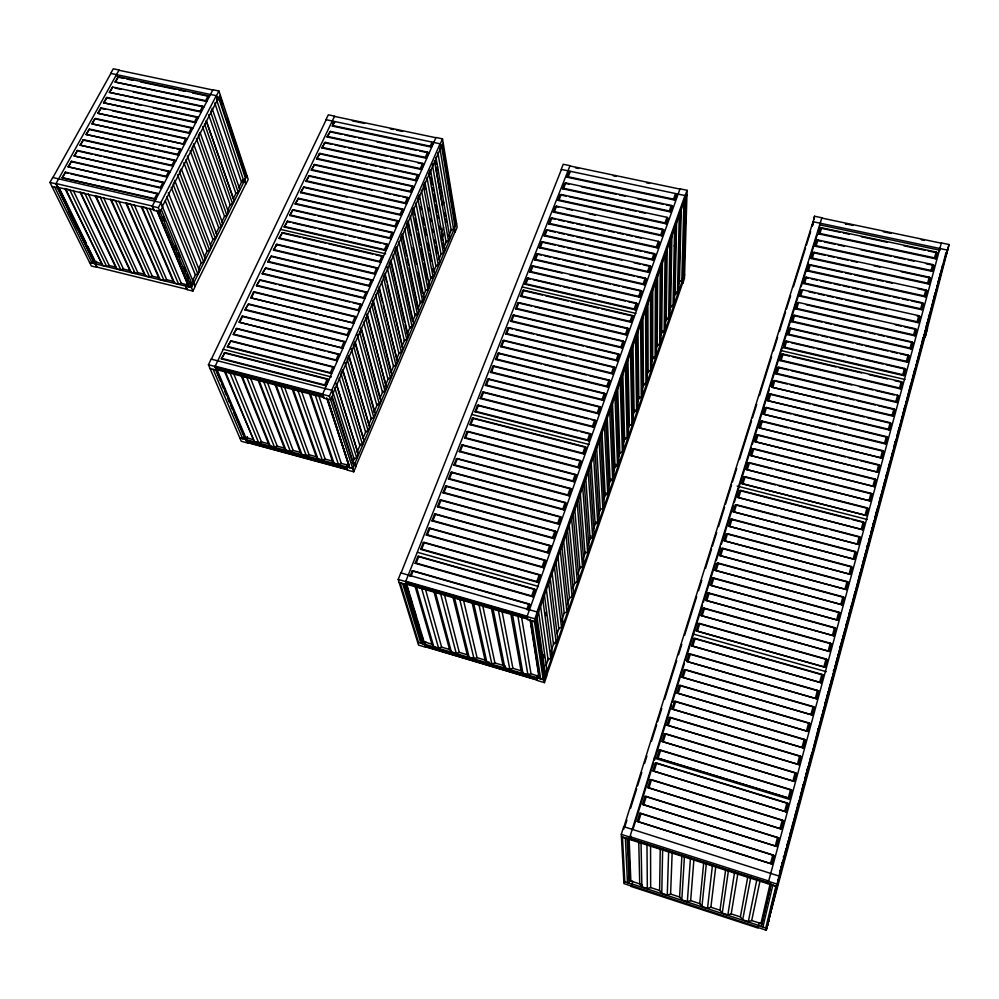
<?xml version="1.0" encoding="UTF-8"?>
<svg xmlns="http://www.w3.org/2000/svg" width="999" height="999" viewBox="0 0 999 999"><rect width="100%" height="100%" fill="white"/><g stroke="black" fill="none" stroke-linecap="round" stroke-linejoin="round"><path stroke-width="1.5" d="M647.864 300.624L648.114 371.94L650.574 370.554L651.835 366.92L651.847 292.257M652.759 289.81L652.684 358.753L655.132 357.392L656.393 353.783L656.73 278.446M655.132 357.392L655.394 280.694M657.617 274.613L657.23 345.679L659.677 344.318L660.913 340.746L661.575 264.785M659.677 344.318L660.264 266.995L661.151 264.485M662.424 261.064L661.738 332.717L664.173 331.356L665.409 327.809L666.408 249.675L665.084 253.396L664.173 331.356M667.195 247.502L666.221 319.842L668.631 318.494L669.854 314.972L671.178 236.239L669.867 239.922L668.631 318.494M761.937 923.763L751.698 920.591L748.326 921.64L742.682 919.792L740.396 916.895L731.218 913.898L727.859 914.934L722.252 913.098L720.004 910.226L710.876 907.254L707.529 908.291L701.96 906.468L699.737 903.608L690.671 900.648L687.337 901.672L681.805 899.862L679.595 897.027L670.604 894.08L667.27 895.116L661.775 893.318L659.602 890.496L660.252 849M671.952 232.63L670.654 307.068L673.064 305.731L674.275 302.235L675.923 222.902M673.064 305.731L674.612 226.561L675.486 224.126M661.775 893.318L662.662 848.95M676.623 220.841L675.062 294.393L677.459 293.057L678.671 289.585L680.619 209.678M677.459 293.057L679.32 213.311M681.281 207.73L679.432 281.818L681.817 280.494L683.016 277.048L685.277 196.566M681.817 280.494L683.99 200.162M425.524 641.895L424.575 644.355L425.424 647.14L418.531 645.079L398.214 579.457L400.811 572.902L537.275 612.025L537.737 615.234L535.339 621.99L527.572 619.742L527.06 616.558L680.032 188.823L687.075 190.31L685.202 195.592L685.077 199.937L686.95 194.668M684.028 266.808L683.029 276.723M684.502 249.912L684.989 233.004M685.514 214.573L685.963 199.201M683.803 276.86L686.101 197.065M687.075 190.31L684.49 278.334L682.754 283.354L682.854 279.595L684.602 274.563M667.27 895.116L668.606 852.397M670.604 894.08L672.152 852.809M679.595 897.027L681.892 855.918M681.805 899.862L684.465 855.918M687.337 901.672L690.384 859.365M690.671 900.648L693.88 859.764M699.737 903.608L703.696 862.899M701.96 906.468L706.418 862.949M707.529 908.291L712.487 864.884M710.876 907.254L715.759 866.757M630.931 836.001L629.919 839.522L629.82 837.062L821.865 217.782L814.497 216.234L812.212 225.999L813.473 221.94M812.499 225.687L813.049 221.716L624 826.735M814.098 219.143L814.497 216.234M720.004 910.226L725.649 869.917M819.754 226.111L820.179 223.227M722.252 913.098L728.521 870.017M727.859 914.934L734.64 871.977M731.218 913.898L737.786 873.913M740.396 916.895L747.739 877.097M742.682 919.792L750.798 877.134M748.326 921.64L756.955 879.108M751.698 920.591L759.989 881.018M758.054 927.01L757.829 927.996L630.931 886.4L630.881 885.364L758.229 927.159M770.316 882.904L760.976 923.451L761.762 924.437L771.166 883.953M761.213 926.498L770.966 884.49L775.936 886.088L765.771 927.984M762.924 927.035L772.789 885.251M772.901 900.661L774 896.165M775.823 888.66L776.922 884.165M779.857 872.152L781.318 866.158M773.164 900.111L770.704 909.664M773.9 897.09L776.111 888.011M776.86 884.977L782.392 862.274M768.393 920.953L767.956 922.739L925.736 333.778L924.862 337.175M786.188 848.139L775.574 891.533L779.645 876.26L623.713 826.635L621.303 834.34L623.95 883.591L631.73 886.138L632.604 881.155M631.843 885.763L631.768 883.865L758.628 925.386L758.129 927.547L766.245 930.206L786.138 848.838M786.875 845.828L787.986 841.295M767.632 924.887L777.909 882.929M779.07 878.596L779.645 876.26M791.008 830.306L780.394 873.576L793.156 822.027M783.266 856.942L785.164 855.781L796.141 811.163M798.276 802.959L785.164 855.781M804.07 782.304L794.58 820.666L808.004 766.857M804.794 779.357L808.029 766.658M797.427 804.207L799.3 803.059L810.926 756.168M811.95 752.472L799.3 803.059M822.09 714.597L808.453 768.905L809.702 764.26M824.113 707.442L812.974 752.06L828.034 692.107M824.849 704.47L825.973 700.012M830.019 685.102L817.444 735.364L832.067 677.285M837.174 658.154L821.89 718.818L823.101 714.285M939.21 251.136L939.872 248.501M839.06 651.498L826.285 702.422L842.232 639.223M839.822 648.513L840.946 644.018M844.929 629.358L830.718 685.888L843.943 633.603M845.816 626.123L846.952 621.64M833.241 670.853L835.039 669.767L848.051 618.081M848.8 615.122L850.286 609.215M850.049 610.451L835.039 669.767M854.957 592.082L839.322 653.796L840.496 649.425L839.497 647.589M860.226 572.252L843.568 637.974L844.729 633.628M863.948 558.566L847.776 622.277L848.925 617.981M866.008 551.161L851.947 606.718L867.981 543.656M866.77 548.151L867.906 543.643M870.042 536.188L856.081 591.296L874.05 521.353M870.803 533.216L872.302 527.26M874.812 518.331L877.11 509.265M877.934 506.306L860.251 575.736M878.77 503.671L881.043 494.692M884.952 480.232L864.322 560.576M889.947 461.476L868.356 545.541M893.006 450.524L876.31 515.859L877.397 511.813M893.768 447.54L895.291 441.558L894.517 444.418M895.991 439.385L880.244 501.198L881.318 497.19M896.74 436.688L899.05 427.609M904.969 405.806L884.14 486.663L885.201 482.679M910.901 383.541L887.999 472.252M914.909 368.606L895.641 443.781L896.677 439.897M923.188 337.674L899.412 429.72L900.436 425.861M929.894 312.724L906.855 401.935L907.879 398.151M940.933 271.641L917.806 361.114L918.793 357.405M941.97 267.807L921.403 347.714M945.953 252.759L924.962 334.428L925.936 330.794M946.278 254.021L947.289 250.075L778.833 878.308M777.497 884.265L768.568 881.405L941.383 242.919L949.05 244.53L925.099 337.225L927.484 328.184M781.68 864.809L782.404 862.112M802.659 786.663L803.346 784.078L789.884 838.136L791.183 833.316M817.669 730.744L818.343 728.221L803.895 785.913L805.157 781.218M850.599 608.041L851.235 605.694M868.593 541.021L869.205 538.748M872.689 525.774L873.888 521.278M885.701 477.26L886.875 472.902M922.489 340.209L923.213 337.537M926.398 325.649L927.109 322.989M934.465 295.604L935.164 292.994L910.539 388.224M937.774 283.454L938.773 279.695M941.695 268.669L942.731 264.81M932.979 302.135L933.965 298.414M872.352 530.631L873.438 526.56M891.832 457.954L892.881 454.046M903.146 415.771L904.17 411.95M914.185 374.613L915.184 370.879M946.44 254.445L949.05 244.53M766.245 930.206L768.706 920.866L766.72 928.271L758.566 925.598L759.39 922.589M771.89 864.01L774.163 855.619L772.839 854.919L641.058 813.398L639.772 813.273L637.262 821.39L771.89 864.01L637.262 821.39M776.648 846.44L778.895 838.136L777.584 837.437L646.291 796.465L645.017 796.353L642.519 804.395L776.648 846.44L642.519 804.395M781.368 829.045L783.591 820.803L782.292 820.104L651.485 779.682L650.199 779.582L647.739 787.549L781.368 829.045L647.739 787.549M786.038 811.8L788.248 803.633L786.95 802.921L656.618 763.049L655.344 762.961L652.896 770.866L786.038 811.8L652.896 770.866M789.672 798.388L791.87 790.284L790.584 789.572L660.626 750.112L659.34 750.037L656.917 757.879L789.672 798.388L656.917 757.879M794.267 781.418L796.44 773.388L795.167 772.664L665.684 733.741L664.41 733.678L662 741.445L794.267 781.418L662 741.445M798.825 764.597L800.986 756.63L799.712 755.918L670.704 717.507L669.43 717.457L667.045 725.162L798.825 764.597L667.045 725.162M803.346 747.926L805.481 740.034L804.22 739.31L675.674 701.41L674.4 701.373L672.04 709.015L803.346 747.926L672.04 709.015M807.829 731.405L809.939 723.588L808.691 722.864L680.606 685.464L679.332 685.439L676.985 693.019L807.829 731.405L676.985 693.019M812.262 715.034L814.36 707.28L813.111 706.543L685.489 669.642L684.215 669.642L681.892 677.147L812.262 715.034L681.892 677.147M816.658 698.801L818.743 691.108L817.494 690.384L690.334 653.97L689.073 653.97L686.763 661.413L816.658 698.801L686.763 661.413M821.016 682.704L823.089 675.087L821.852 674.35L695.142 638.423L693.88 638.436L691.595 645.816L821.016 682.704L691.595 645.816M825.211 667.27L827.259 659.715L826.023 658.978L699.75 623.501L698.488 623.526L696.216 630.856L825.211 667.27L696.216 630.856M829.495 651.448L831.518 643.968L830.306 643.219L704.482 608.216L703.209 608.254L700.961 615.521L829.495 651.448L700.961 615.521M833.74 635.776L835.751 628.346L834.54 627.597L709.165 593.056L707.904 593.106L705.669 600.312L833.74 635.776L705.669 600.312M837.961 620.229L839.947 612.862L838.748 612.112L713.81 578.021L712.549 578.096L710.339 585.227L837.961 620.229L710.339 585.227M842.132 604.807L844.118 597.514L842.906 596.765L718.418 563.124L717.157 563.199L714.959 570.279L842.132 604.807L714.959 570.279M846.278 589.535L848.238 582.292L847.04 581.543L722.989 548.339L721.728 548.426L719.555 555.456L846.278 589.535L719.555 555.456M850.386 574.375L852.322 567.207L851.136 566.445L727.509 533.678L726.261 533.778L724.1 540.746L850.386 574.375L724.1 540.746M854.457 559.353L856.38 552.235L855.206 551.473L732.005 519.143L730.756 519.255L728.621 526.161L854.457 559.353L728.621 526.161M858.491 544.455L860.401 537.4L859.227 536.638L736.463 504.732L735.214 504.857L733.091 511.7L858.491 544.455L733.091 511.7M862.499 529.682L864.397 522.689L863.223 521.915L740.883 490.434L739.635 490.559L737.524 497.352L862.499 529.682L737.524 497.352M866.333 515.496L868.218 508.566L867.057 507.792L745.129 476.698L743.88 476.848L741.795 483.591L866.333 515.496L741.795 483.591M870.279 500.974L872.139 494.093L870.991 493.319L749.475 462.637L748.226 462.787L746.153 469.468L870.279 500.974L746.153 469.468M874.187 486.563L876.036 479.732L874.887 478.958L753.783 448.676L752.547 448.838L750.486 455.469L874.187 486.563L750.486 455.469M878.059 472.265L879.894 465.497L878.745 464.722L758.066 434.827L756.817 435.002L754.782 441.583L878.059 472.265L754.782 441.583M881.905 458.091L883.715 451.373L882.579 450.599L762.312 421.091L761.063 421.278L759.053 427.809L881.905 458.091L759.053 427.809M885.713 444.031L887.512 437.375L886.388 436.588L766.52 407.48L765.284 407.667L763.273 414.148L885.713 444.031L884.615 443.119L763.273 414.148M889.485 430.082L891.283 423.476L890.159 422.689L770.704 393.956L769.455 394.168L767.469 400.587L889.485 430.082L888.398 429.17L767.469 400.587M893.243 416.246L895.017 409.702L893.893 408.916L774.849 380.557L773.601 380.769L771.628 387.137L893.243 416.246L892.157 415.334L771.628 387.137M896.952 402.522L898.725 396.029L897.601 395.242L778.958 367.245L777.721 367.47L775.761 373.788L896.952 402.522L895.878 401.61L777.035 373.451L775.761 373.788M900.648 388.911L902.397 382.467L901.285 381.68L783.029 354.058L781.792 354.283L779.857 360.552L900.648 388.911L899.575 387.999L781.131 360.202L779.857 360.552M903.87 375.624L902.796 374.712L904.495 368.444L786.65 341.171L785.414 341.408L783.491 347.627L903.87 375.624L905.594 369.23L904.495 368.444M907.492 362.237L906.43 361.313L908.116 355.095L790.659 328.172L789.435 328.434L787.524 334.603L907.492 362.237L909.215 355.881L908.116 355.095M911.1 348.938L910.039 348.027L911.712 341.858L794.642 315.284L793.418 315.547L791.52 321.666L911.1 348.938L912.811 342.645L911.712 341.858M914.672 335.764L913.623 334.84L915.284 328.721L798.601 302.497L797.377 302.759L795.491 308.841L914.672 335.764L916.37 329.508L915.284 328.721M918.218 322.677L917.169 321.753L918.818 315.684L802.522 289.797L801.298 290.085L799.437 296.116L918.218 322.677L919.904 316.483L918.818 315.684M921.74 309.702L920.703 308.778L922.339 302.747L806.418 277.21L805.194 277.497L803.346 283.479L921.74 309.702L923.413 303.546L922.339 302.747M925.236 296.828L924.2 295.904L925.823 289.922L810.289 264.71L809.065 264.997L807.229 270.941L925.236 296.828L926.885 290.721L925.823 289.922M928.695 284.053L927.659 283.117L929.27 277.185L814.123 252.31L812.899 252.61L811.076 258.504L928.695 284.053L930.344 277.997L929.27 277.185M932.129 271.366L931.105 270.442L932.704 264.56L817.931 239.997L816.707 240.309L814.897 246.154L932.129 271.366L933.765 265.359L932.704 264.56M935.539 258.791L934.527 257.867L936.113 252.023L821.702 227.784L820.491 228.097L818.693 233.903L935.539 258.791L937.162 252.834L936.113 252.023M770.604 863.148L772.839 854.919M775.374 845.579L777.584 837.437M780.094 828.171L782.292 820.104M784.777 810.926L786.95 802.921M788.423 797.514L790.584 789.572M793.031 780.544L795.167 772.664M797.589 763.723L799.712 755.918M802.122 747.052L804.22 739.31M806.605 730.519L808.691 722.864M811.051 714.148L813.111 706.543M815.459 697.914L817.494 690.384M819.829 681.817L821.852 674.35M824.013 666.383L826.023 658.978M828.308 650.561L830.306 643.219M832.567 634.877L834.54 627.597M836.787 619.33L838.748 612.112M840.971 603.92L842.906 596.765M845.117 588.636L847.04 581.543M849.225 573.476L851.136 566.445M853.308 558.453L855.206 551.473M857.354 543.556L859.227 536.638M861.363 528.783L863.223 521.915M865.209 514.597L867.057 507.792M869.155 500.062L870.991 493.319M873.064 485.651L874.887 478.958M876.947 471.353L878.745 464.722M880.793 457.18L882.579 450.599M884.615 443.119L886.388 436.588M888.398 429.17L890.159 422.689M892.157 415.334L893.893 408.916M895.878 401.61L897.601 395.242M899.575 387.999L901.285 381.68M629.158 839.235L630.844 880.918L629.72 881.268L629.919 880.619L642.457 884.889M633.216 828.646L653.508 763.149M654.432 760.164L671.503 705.082M672.427 702.11L684.427 663.398M685.351 660.414L702.422 605.332M703.346 602.36L715.334 563.648M716.258 560.676L720.416 547.277M721.34 544.293L733.328 505.594M734.253 502.609L751.323 447.527M752.247 444.555L769.317 389.46M770.241 386.488L782.229 347.777M783.154 344.805L800.224 289.722M801.148 286.738L808.528 262.924M809.914 258.454L817.294 234.64M818.218 231.656L819.605 227.185M783.491 347.627L784.764 347.265L786.65 341.171M787.524 334.603L788.785 334.228L790.659 328.172M791.52 321.666L792.794 321.291L794.642 315.284M795.491 308.841L796.765 308.454L798.601 302.497M799.437 296.116L800.699 295.716L802.522 289.797M803.346 283.479L804.607 283.079L806.418 277.21M807.229 270.941L808.491 270.529L810.289 264.71M811.076 258.504L812.337 258.092L814.123 252.31M814.897 246.154L816.158 245.729L817.931 239.997M818.693 233.903L819.942 233.479L821.702 227.784M638.598 821.365L641.058 813.398M643.856 804.357L646.291 796.465M649.063 787.499L651.485 779.682M654.233 770.803L656.618 763.049M658.241 757.804L660.626 750.112M663.324 741.358L665.684 733.741M668.368 725.062L670.704 717.507M673.351 708.903L675.674 701.41M678.309 692.894L680.606 685.464M683.216 677.01L685.489 669.642M688.086 661.263L690.334 653.97M692.906 645.666L695.142 638.423M697.539 630.681L699.75 623.501M702.272 615.334L704.482 608.216M706.98 600.112L709.165 593.056M711.65 585.027L713.81 578.021M716.271 570.067L718.418 563.124M720.853 555.232L722.989 548.339M725.399 540.509L727.509 533.678M729.919 525.924L732.005 519.143M734.39 511.451L736.463 504.732M738.823 497.09L740.883 490.434M743.081 483.316L745.129 476.698M747.452 469.193L749.475 462.637M751.785 455.182L753.783 448.676M756.068 441.283L758.066 434.827M760.339 427.497L762.312 421.091M764.56 413.823L766.52 407.48M768.755 400.262L770.704 393.956M772.914 386.8L774.849 380.557M777.035 373.451L778.958 367.245M781.131 360.202L783.029 354.058M624.575 827.534L626.897 820.079M630.619 808.166L636.663 788.798M637.599 785.813L641.783 772.414M644.567 763.473L646.902 756.018M651.548 741.121L656.668 724.737M657.592 721.765L661.788 708.353M664.572 699.412L676.673 660.676M678.533 654.72L681.793 644.293M684.577 635.352L696.678 596.628M698.538 590.671L701.785 580.232M705.506 568.319L711.563 548.951M712.487 545.978L716.67 532.567M718.531 526.61L724.587 507.242M725.511 504.258L731.555 484.89M732.492 481.918L736.675 468.506M739.472 459.565L751.56 420.841M752.497 417.857L756.68 404.445M759.465 395.517L771.565 356.78M773.426 350.824L777.609 337.412M779.47 331.456L785.526 312.088M786.45 309.116L790.634 295.704M793.431 286.763L805.519 248.027M806.455 245.055L810.639 231.643M545.991 665.696L548.526 658.403M554.095 642.382L551.061 651.123L552.26 653.833L550.774 658.129L548.076 659.702L540.347 604.57M557.13 633.641L559.153 627.822M561.688 620.529L564.223 613.249L557.929 556.755M567.27 604.495L569.805 597.202M572.839 588.448L574.875 582.604M577.922 573.851L580.456 566.558M582.991 559.265L585.526 551.972M588.061 544.68L591.108 535.926M593.131 530.082L596.066 521.653M598.201 515.496L600.237 509.665L596.615 447.09M603.796 499.388L606.106 492.782M608.391 486.188L611.013 478.633M612.986 472.989L616.046 464.185M618.081 458.316L620.117 452.447M622.677 445.104L625.224 437.774M627.772 430.444L629.807 424.575M632.866 415.771L635.014 409.615M637.462 402.56L639.497 396.69M642.045 389.36L644.093 383.491M646.64 376.161L648.676 370.292M650.724 364.423L653.271 357.08M655.819 349.75L657.866 343.881M660.926 335.077L662.449 330.681M664.997 323.339L667.045 317.47M669.592 310.14L671.116 305.731M673.676 298.401L676.023 291.621M677.747 286.663L679.795 280.794M546.166 588.024L553.471 644.168L556.156 642.607L557.629 638.361L550.074 577.285M551.947 571.74L558.828 628.771L561.5 627.222L562.961 623.001L555.869 560.988M566.883 611.713L568.331 607.529L561.7 544.567L560.127 549L566.883 611.713L564.223 613.249M563.436 539.235L569.48 598.114L572.127 596.578L573.563 592.444L567.382 528.558L565.821 532.954M569.055 523.276L574.7 583.104L577.335 581.58L578.758 577.472L573.014 512.699M574.762 509.128L579.87 568.219L582.492 566.708L583.916 562.637L578.708 498.513M580.157 491.908L585.002 553.458L587.612 551.96L589.023 547.914L584.115 481.418M585.726 477.897L590.097 538.823L592.694 537.325L594.08 533.329L589.697 467.507M591.058 461.088L595.142 524.3L597.727 522.827L599.1 518.843L595.029 450.686M600.237 509.665L602.809 508.191L604.17 504.245L600.586 436.788M601.86 430.544L605.194 495.379L607.754 493.918L609.115 490.01L605.918 421.778M612.662 479.77L614.01 475.886L611.138 405.332L609.677 409.428L612.662 479.77L610.114 481.218L607.142 415.547M617.544 465.734L618.881 461.888L616.383 390.572L614.934 394.617L617.544 465.734L614.997 467.17L612.449 402.335M622.377 451.81L623.701 447.989L621.578 375.936L620.154 379.945L622.377 451.81L619.842 453.234L617.632 387.575M622.827 374.625L624.65 439.41L627.16 437.987L628.483 434.203L626.735 361.413M627.884 358.716L629.42 425.699L631.917 424.288L633.229 420.529L631.868 348.564M632.916 342.794L634.14 412.1L636.638 410.689L637.936 406.968L636.9 332.767M637.936 328.646L638.836 398.601L641.321 397.215L642.607 393.519L641.932 318.619M642.919 314.535L643.493 385.214L645.966 383.828L647.24 380.169L646.902 304.595M537.712 675.249L536.825 677.784L537.25 680.494L544.43 682.629L546.615 676.298L546.228 673.576L543.344 672.727M674.3 246.129L675.536 242.62M544.43 682.629L534.865 618.806L537.275 612.025M537.112 613.786L538.336 610.339L546.84 669.455L545.342 673.776L536.925 616.445M543.019 597.152L544.23 593.731L552.26 653.833M548.876 580.669L549.675 578.409M674.675 227.31L675.923 223.764M670.853 239.048L671.815 236.338M635.289 309.827L634.178 308.928L636.288 303.047L528.209 278.097L527.21 278.371L524.912 284.216L635.289 309.827L637.437 303.821L636.288 303.047M639.785 297.252L638.686 296.353L640.771 290.522L533.029 265.884L532.03 266.171L529.745 271.978L639.785 297.252L641.92 291.296L640.771 290.522M644.255 284.777L643.156 283.878L645.229 278.084L537.799 253.771L536.813 254.058L534.54 259.815L644.255 284.777L646.378 278.871L645.229 278.084M648.688 272.402L647.589 271.503L649.65 265.746L542.544 241.746L541.558 242.045L539.298 247.752L648.688 272.402L650.786 266.533L649.65 265.746M653.084 260.115L651.997 259.216L654.045 253.509L547.252 229.795L546.266 230.107L544.018 235.776L653.084 260.115L655.169 254.295L654.045 253.509M657.454 247.927L656.368 247.015L658.403 241.358L551.935 217.944L550.936 218.269L548.713 223.901L657.454 247.927L659.527 242.145L658.403 241.358M661.788 235.814L660.714 234.915L662.724 229.295L556.568 206.181L555.581 206.506L553.371 212.1L661.788 235.814L663.848 230.082L662.724 229.295M666.096 223.801L665.022 222.902L667.02 217.32L561.176 194.505L560.177 194.83L557.991 200.387L666.096 223.801L668.131 218.119L667.02 217.32M670.354 211.888L669.293 210.976L671.278 205.444L565.746 182.917L564.76 183.254L562.574 188.761L670.354 211.888L672.377 206.231L671.278 205.444M676.61 194.443L674.6 200.05L673.538 199.138L675.511 193.644M526.81 609.49L528.821 603.883L413.149 570.829L412.15 570.904L409.965 576.46M532.929 596.79L531.68 595.916L534.165 588.96L418.856 556.331L417.869 556.418L415.147 563.299L532.929 596.79L535.464 589.697L534.165 588.96M538.074 582.417L536.838 581.543L539.298 574.637L424.35 542.42L423.351 542.507L420.654 549.35L538.074 582.417L540.584 575.387L539.298 574.637M543.344 567.682L542.107 566.808L544.567 559.964L429.97 528.159L428.971 528.259L426.298 535.039L543.344 567.682L545.841 560.714L544.567 559.964M548.576 553.071L547.352 552.197L549.775 545.417L435.552 514.01L434.553 514.123L431.905 520.841L548.576 553.071L551.048 546.153L549.775 545.417M553.758 538.586L552.547 537.699L554.957 530.968L441.083 499.975L440.084 500.099L437.45 506.768L553.758 538.586L556.218 531.718L554.957 530.968M558.903 524.213L557.692 523.326L560.089 516.658L446.565 486.051L445.579 486.188L442.969 492.794L558.903 524.213L561.338 517.407L560.089 516.658M564.01 509.952L562.799 509.065L565.172 502.447L452.023 472.24L451.024 472.377L448.426 478.946L564.01 509.952L566.421 503.209L565.172 502.447M569.068 495.816L567.869 494.93L570.229 488.361L457.417 458.541L456.418 458.691L453.858 465.197L569.068 495.816L571.465 489.123L570.229 488.361M574.088 481.793L572.902 480.906L575.237 474.388L462.774 444.942L461.788 445.104L459.228 451.56L574.088 481.793L576.473 475.149L575.237 474.388M579.07 467.869L577.884 466.983L580.207 460.527L468.094 431.456L467.095 431.63L464.572 438.037L579.07 467.869L581.43 461.288L580.207 460.527M584.015 454.07L582.829 453.184L585.127 446.778L473.376 418.069L472.377 418.256L469.867 424.612L584.015 454.07L586.351 447.54L585.127 446.778M588.761 440.821L587.587 439.922L589.86 433.566L478.434 405.219L477.447 405.407L474.95 411.725L588.761 440.821L591.083 434.328L589.86 433.566M593.618 427.235L592.457 426.336L594.717 420.03L483.628 392.045L482.642 392.245L480.169 398.501L593.618 427.235L595.928 420.791L594.717 420.03M598.451 413.748L597.29 412.849L599.525 406.593L488.786 378.971L487.799 379.17L485.339 385.389L598.451 413.748L600.736 407.367L599.525 406.593M603.234 400.374L602.085 399.475L604.308 393.269L493.906 365.996L492.907 366.208L490.472 372.377L603.234 400.374L605.506 394.043L604.308 393.269M607.979 387.113L606.843 386.213L609.04 380.045L498.976 353.122L497.989 353.346L495.566 359.465L607.979 387.113L610.239 380.819L609.04 380.045M612.699 373.938L611.55 373.039L613.748 366.933L504.02 340.334L503.021 340.572L500.624 346.653L612.699 373.938L614.934 367.707L613.748 366.933M617.37 360.876L616.233 359.977L618.406 353.908L509.015 327.66L508.016 327.909L505.644 333.928L617.37 360.876L619.592 354.682L618.406 353.908M622.015 347.914L620.879 347.015L623.039 340.996L513.973 315.085L512.986 315.334L510.626 321.316L622.015 347.914L624.213 341.77L623.039 340.996M626.623 335.052L625.499 334.153L627.634 328.184L518.906 302.597L517.907 302.847L515.559 308.791L626.623 335.052L628.796 328.958L627.634 328.184M631.181 322.29L630.069 321.391L632.192 315.459L523.788 290.197L522.789 290.472L520.467 296.353L631.181 322.29L633.354 316.246L632.192 315.459M528.071 610.339L530.119 604.62L528.821 603.883M424.775 644.268L536.975 677.684L537.375 680.157L425.537 646.815L424.775 644.268L425.674 641.932M406.718 584.253L527.659 619.118L527.185 616.196L405.819 581.256L424.013 641.67L422.989 641.982L405.644 583.266M399.225 582.729L406.655 584.865L405.681 581.605L570.029 165.684L563.249 164.261L561.213 169.38L685.202 195.592M567.132 177.223L569.293 171.753L570.279 171.403L568.169 176.773L567.132 177.223L674.6 200.05M524.912 284.216L525.949 283.828L528.209 278.097M529.745 271.978L530.781 271.578L533.029 265.884M534.54 259.815L535.576 259.415L537.799 253.771M539.298 247.752L540.334 247.34L542.544 241.746M544.018 235.776L545.067 235.364L547.252 229.795M548.713 223.901L549.75 223.476L551.935 217.944M553.371 212.1L554.408 211.663L556.568 206.181M557.991 200.387L559.028 199.95L561.176 194.505M562.574 188.761L563.611 188.312L565.746 182.917M411.001 576.273L413.149 570.829M415.147 563.299L416.196 563.086L418.856 556.331M420.654 549.35L421.703 549.125L424.35 542.42M426.298 535.039L427.347 534.802L429.97 528.159M431.905 520.841L432.954 520.604L435.552 514.01M437.45 506.768L438.499 506.518L441.083 499.975M442.969 492.794L444.018 492.532L446.565 486.051M448.426 478.946L449.475 478.671L452.023 472.24M453.858 465.197L454.907 464.922L457.417 458.541M459.228 451.56L460.277 451.273L462.774 444.942M464.572 438.037L465.621 437.737L468.094 431.456M469.867 424.612L470.916 424.313L473.376 418.069M474.95 411.725L475.999 411.413L478.434 405.219M480.169 398.501L481.218 398.176L483.628 392.045M485.339 385.389L486.388 385.065L488.786 378.971M490.472 372.377L491.52 372.04L493.906 365.996M495.566 359.465L496.615 359.116L498.976 353.122M500.624 346.653L501.673 346.291L504.02 340.334M505.644 333.928L506.693 333.566L509.015 327.66M510.626 321.316L511.663 320.941L513.973 315.085M515.559 308.791L516.608 308.416L518.906 302.597M520.467 296.353L521.515 295.979L523.788 290.197M401.061 572.976L561.438 169.43M352.697 462.549L354.52 458.254M356.943 452.535L360.577 443.956M363.012 438.236L366.034 431.093M368.469 425.374L371.491 418.219M373.926 412.5L377.56 403.921M357.23 334.49L376.885 405.519L379.383 404.145L380.919 400.524L379.957 398.264L383.017 391.059M384.84 386.763L388.474 378.184M390.909 372.465L393.931 365.322M396.366 359.603L399.388 352.46M401.823 346.74L404.857 339.585M387 266.646L404.345 340.784L406.78 339.46L408.266 335.964L407.305 333.816L410.314 326.723M412.737 321.004L415.771 313.848M418.194 308.129L421.228 300.986M423.052 296.691L426.073 289.548M427.897 285.252L431.531 276.673M433.966 270.954L436.388 265.235M438.811 259.515L441.246 253.796M444.268 246.653L446.703 240.934M449.125 235.215L451.548 229.495M332.979 392.357L354.146 459.14L356.68 457.742L358.266 453.996L336.501 383.953M362.425 444.18L363.998 440.472L342.744 369.73L341.034 373.638L362.425 444.18L359.89 445.579L339.21 378.047M368.119 430.731L369.68 427.048L348.938 355.619L347.24 359.49L368.119 430.731L365.597 432.117L344.967 362.45M351.124 348.426L371.266 418.768L373.776 417.382L375.324 413.736L355.082 341.621L353.958 344.193M363.686 322.202L382.467 392.37L384.94 391.009L386.476 387.412L367.207 313.986M369.68 308.541L387.999 379.32L390.472 377.972L391.983 374.4L373.201 300.349M375.612 294.93L393.481 366.383L395.954 365.035L397.452 361.488L379.133 286.813M381.506 281.493L398.938 353.534L401.386 352.197L402.872 348.676L385.027 273.389M412.137 326.823L413.611 323.351L396.665 246.865L395.08 250.499L412.137 326.823L409.702 328.134L393.144 254.882M417.457 314.273L418.906 310.839L402.41 233.778L400.836 237.375L417.457 314.273L415.035 315.584L398.901 241.77M404.607 228.759L420.317 303.122L422.727 301.823L424.175 298.401L408.116 220.779L407.068 223.164M427.959 289.46L429.395 286.076L413.773 207.892L412.225 211.438L427.959 289.46L425.562 290.759L410.277 215.859M433.154 277.198L434.577 273.838L419.38 195.105L417.844 198.626L433.154 277.198L430.769 278.484L415.884 202.997M421.453 190.31L435.939 266.308L438.311 265.022L439.722 261.688L424.95 182.43M443.431 252.934L444.83 249.625L430.469 169.842L428.958 173.302L443.431 252.934L441.058 254.208L426.985 177.71M432.192 163.636L446.153 242.208L448.514 240.946L449.912 237.662L435.951 157.367M437.899 152.747L451.211 230.294L453.558 229.033L454.945 225.774L441.383 144.98L439.885 148.376M454.37 228.446L352.722 468.568L246.278 439.66L247.44 437.112M456.531 223.401L454.508 228.172L455.144 231.955L457.167 227.198L442.495 138.849L436.001 137.487L322.54 394.368L323.776 398.126L330.644 399.912L333.191 394.106L331.993 390.334L211.151 359.116L208.441 364.76L241.246 441.258L247.415 442.932L246.029 439.66L247.252 436.975M454.945 231.905L355.869 466.246L354.932 463.274L352.447 462.612M347.465 464.073L346.303 466.833L347.365 470.067L353.758 471.803L356.081 466.296L355.057 463.049L352.485 462.362M444.468 232.58L442.395 237.437L441.471 232.305L443.556 227.435M347.627 464.21L346.516 466.82L347.477 469.78L247.54 442.644L246.278 439.66M327.884 399.5L349.026 465.871L326.598 397.827M443.806 202.422L442.495 205.469L436.263 169.892L437.612 166.796M353.758 471.803L329.433 396.153L331.993 390.334M442.495 138.849L440.297 143.831L325.986 119.668L328.309 114.823L334.578 116.146L215.06 366.483L217.907 373.314M384.49 274.613L383.416 277.073L401.386 352.197M424.438 183.591L423.426 185.914L438.311 265.022M440.759 147.765L332.854 393.718L331.768 390.272L440.084 143.781L441.034 148.177L443.219 143.207M325.874 385.789L324.663 384.915L327.31 378.908L328.584 379.67L325.874 385.789L221.328 358.841L224.95 352.647L327.31 378.908M385.626 250.524L384.49 249.638L386.938 244.106L388.124 244.88L385.626 250.524L284.153 227.01L287.575 221.191L386.938 244.106M390.859 238.699L389.722 237.812L392.145 232.317L393.331 233.092L390.859 238.699L289.66 215.472L293.057 209.69L392.145 232.317M396.041 226.948L394.917 226.074L397.327 220.617L398.501 221.391L396.041 226.948L295.117 204.008L298.501 198.264L397.327 220.617M401.198 215.297L400.062 214.41L402.46 208.991L403.633 209.765L401.198 215.297L300.537 192.645L303.896 186.925L402.46 208.991M406.306 203.721L405.182 202.834L407.567 197.465L408.728 198.239L406.306 203.721L305.919 181.343L309.265 175.662L407.567 197.465M411.388 192.233L410.264 191.346L412.624 186.014L413.786 186.788L411.388 192.233L311.263 170.13L314.598 164.473L412.624 186.014M416.421 180.819L415.309 179.932L417.657 174.638L418.818 175.412L416.421 180.819L316.571 159.003L319.88 153.371L417.657 174.638M421.428 169.493L420.329 168.606L422.652 163.349L423.801 164.123L421.428 169.493L321.84 147.939L325.137 142.345L422.652 163.349M426.398 158.254L425.299 157.367L427.609 152.135L428.746 152.922L426.398 158.254L327.073 136.963L330.344 131.406L427.609 152.135M433.079 143.119L431.331 147.078L430.232 146.204L431.955 142.308M333.042 366.733L230.931 340.784L227.335 346.94L331.618 373.576L330.407 372.702L333.042 366.733L334.303 367.495L231.668 341.396M338.661 354.033L236.825 328.409L233.254 334.528L337.25 360.826L336.051 359.952L338.661 354.033L339.91 354.795L327.872 351.76M341.646 347.302L344.23 341.433L345.479 342.182L241.908 316.358L239.123 322.202L342.832 348.176L239.123 322.202M349.762 328.921L248.489 303.921L244.955 309.977L348.376 335.627L347.19 334.752L349.762 328.921L350.999 329.682L249.213 304.545M352.697 322.29L355.257 316.508L356.493 317.27L253.484 292.083L250.737 297.827L353.883 323.164L250.737 297.827M360.701 304.183L259.99 279.795L256.481 285.776L359.34 310.801L358.166 309.927L360.701 304.183L361.925 304.945L352.859 302.747M366.121 291.945L265.672 267.869L262.175 273.813L364.76 298.526L363.599 297.652L366.121 291.945L367.332 292.707L317.62 280.794M371.478 279.807L271.303 256.019L267.844 261.938L370.142 286.351L368.981 285.464L371.478 279.807L372.689 280.569M376.81 267.757L276.91 244.268L273.464 250.15L375.487 274.25L374.325 273.376L376.81 267.757L378.022 268.519L319.58 254.782M382.105 255.794L282.467 232.592L279.033 238.436L380.781 262.25L379.632 261.363L382.105 255.794L383.304 256.556L375.711 254.795M243.843 436.313L242.72 438.761L213.137 369.355M243.119 432.892L244.693 437.637L245.654 437.35L216.883 369.268M221.328 358.841L224.95 352.647M284.153 227.01L287.575 221.191M289.66 215.472L293.057 209.69M295.117 204.008L298.501 198.264M300.537 192.645L303.896 186.925M305.919 181.343L309.265 175.662M311.263 170.13L314.598 164.473M316.571 159.003L319.88 153.371M321.84 147.939L325.137 142.345M327.073 136.963L330.344 131.406M431.331 147.078L332.267 126.061L334.927 121.803M227.335 346.94L230.931 340.784M233.254 334.528L236.825 328.409M239.96 321.84L242.682 316.121L344.23 341.433M244.955 309.977L248.489 303.921M251.573 297.452L254.258 291.82L355.257 316.508M256.481 285.776L259.99 279.795M262.175 273.813L265.672 267.869M267.844 261.938L271.303 256.019M273.464 250.15L276.91 244.268M279.033 238.436L282.467 232.592M332.267 126.061L334.116 122.19M211.363 359.178L326.198 119.718M187.337 155.969L216.945 235.102L215.347 238.324L212.987 239.56L210.377 244.817L211.139 246.803L209.528 250.037L207.168 251.286L204.533 256.581L205.294 258.579L203.671 261.838L201.298 263.087L198.651 268.419L199.4 270.442L197.777 273.726L195.392 274.987L192.72 280.357L193.469 282.392L191.833 285.702L190.047 281.381M193.581 143.906L222.702 223.501L221.116 226.686L218.769 227.922L216.184 233.142L216.945 235.102M226.848 215.135L198.351 135.752L200.05 132.467L228.421 211.975L226.848 215.135L224.513 216.358L221.94 221.541L222.702 223.501M206.219 120.554L234.103 200.524L232.542 203.671L230.207 204.895L227.66 210.027L228.421 211.975M234.103 200.524L233.341 198.601L235.876 193.494L238.187 192.283L239.735 189.173L212.038 108.242M242.72 179.708L238.973 187.263L239.735 189.173M214.773 102.972L241.496 182.193L243.806 180.981L245.342 177.884L218.419 97.028M246.928 175.612L244.68 180.145L245.954 183.941L248.189 179.42L218.931 91.009L212.924 89.748L152.198 206.293L153.921 210.414L160.065 211.85L162.687 206.793L160.989 202.672L52.697 177.485L49.95 182.417L91.321 265.996L96.891 267.37L95.13 263.786L89.535 262.4M186.838 283.666L185.627 286.076L187.125 289.66L192.894 291.084L195.292 286.251L193.818 282.667L191.421 287.512L95.405 263.836L96.591 261.601M187.025 283.841L185.876 286.139L187.25 289.41L97.015 267.133L95.405 263.836M187.7 284.603L188.174 285.214L181.269 283.291L178.609 284.091L174.6 283.104L173.239 281.318L141.096 206.293M174.912 181.006L173.152 184.403L203.671 261.838M180.682 169.855L179.52 172.103L209.528 250.037M193.843 144.455L192.12 147.777L221.116 226.686M211.776 109.828L210.664 111.988L238.187 192.283M217.857 98.102L216.746 100.237L243.806 180.981M220.367 95.355L217.932 100.062L216.483 95.729L218.931 91.009M133.204 272.902L133.866 271.628M192.894 291.084L158.354 207.73L160.989 202.672M154.533 198.601L155.707 199.463L61.988 177.71L154.533 198.601L157.268 193.369L158.491 194.118L135.839 188.886M160.377 187.412L161.538 188.274L68.057 166.783L160.377 187.412L163.087 182.218L164.298 182.967L150.749 179.87M166.171 176.299L167.333 177.16L74.063 155.931L166.171 176.299L168.868 171.141L170.067 171.89L161.051 169.855M171.928 165.26L173.077 166.121L80.045 145.155L171.928 165.26L174.6 160.14L175.799 160.901L166.808 158.878M177.647 154.308L178.784 155.17L85.976 134.44L177.647 154.308L180.295 149.213L181.493 149.975L176.935 148.963M183.317 143.419L185.951 138.362L187.15 139.123L94.655 118.769L91.871 123.814L184.453 144.281L91.871 123.814M188.961 132.617L190.085 133.479L97.715 113.249L188.961 132.617L191.571 127.597L192.757 128.359L112.6 110.889M194.555 121.878L195.679 122.74L103.534 102.772L194.555 121.878L197.153 116.895L198.339 117.657L153.072 107.892M200.112 111.226L201.236 112.088L109.303 92.345L200.112 111.226L202.697 106.269L203.871 107.03L179.783 101.886M205.632 100.637L206.756 101.498L115.047 82.005L205.632 100.637L208.204 95.717L209.365 96.478L192.57 92.932M49.95 182.417L55.894 183.804L94.006 262.025L56.031 183.541L152.335 206.031L153.908 209.79L57.88 187.312M95.13 263.786L96.379 261.413M61.988 177.71L65.497 172.165L157.268 193.369M68.057 166.783L71.528 161.264L163.087 182.218M74.063 155.931L77.535 150.449L168.868 171.141M80.045 145.155L83.491 139.698L174.6 160.14M85.976 134.44L89.398 129.021L180.295 149.213M97.715 113.249L101.111 107.892L191.571 127.597M103.534 102.772L106.905 97.427L197.153 116.895M109.303 92.345L112.662 87.038L202.697 106.269M115.047 82.005L118.382 76.723L208.204 95.717M62.662 177.285L65.497 172.165M68.719 166.346L71.528 161.264M74.738 155.494L77.535 150.449M80.707 144.705L83.491 139.698M86.651 134.003L89.398 129.021M92.545 123.364L95.28 118.419L185.951 138.362M98.389 112.8L101.111 107.892M104.208 102.298L106.905 97.427M109.99 91.883L112.662 87.038M115.722 81.531L118.382 76.723M55.894 183.804L119.068 70.005L113.274 68.794L110.714 73.389L216.483 95.729M52.897 177.535L110.901 73.427M253.484 292.083L254.258 291.82M241.908 316.358L242.682 316.121M638.761 842.12L639.735 884.003L641.882 886.8L647.34 888.598L650.661 887.574L659.602 890.496M414.885 585.651L431.955 644.255L433.753 646.615L438.586 648.064L441.633 647.127L449.55 649.487L451.361 651.86L456.231 653.309L459.29 652.384L467.257 654.745L469.093 657.142L473.988 658.603L477.06 657.667L485.064 660.052L486.925 662.449L491.845 663.91L494.93 662.974L505.469 666.108M488.973 661.825L486.925 662.449L473.651 603.209M491.296 607.742L502.984 665.371L504.857 667.794L509.815 669.268L512.899 668.319L521.016 670.741L522.914 673.164L527.897 674.65L530.993 673.701L539.772 676.723L539.11 675.898M224.263 370.904L254.32 441.558L258.654 442.732L261.476 441.87L268.556 443.793L270.08 445.816L274.425 447.003L277.26 446.153L284.378 448.076L285.914 450.112L290.297 451.298L293.132 450.449L300.287 452.385L301.848 454.433L306.256 455.619L309.091 454.757L316.296 456.718L317.869 458.766L322.302 459.965L325.15 459.103L332.392 461.063L333.978 463.136L338.436 464.335L341.296 463.474L349.238 465.372M94.006 262.025L94.893 261.763L58.367 187.213M64.935 188.449L102.697 265.384L106.606 266.346L109.228 265.559L115.622 267.133L116.92 268.893L120.854 269.855L123.489 269.068L129.92 270.654L131.231 272.415L135.19 273.389L137.825 272.602L144.281 274.188L145.617 275.961L149.588 276.935L152.223 276.149L158.729 277.747L160.065 279.52L164.061 280.507L166.708 279.708L173.239 281.318M845.579 224.176L846.49 224.35M118.931 70.255L212.799 89.985M821.777 218.069L941.308 243.207M334.453 116.396L435.876 137.737M569.929 165.946L679.932 189.098M845.416 223.788L852.996 225.387M883.341 231.768L890.921 233.366M921.265 239.748L924.287 240.397M352.41 120.867L364.548 123.426M390.359 128.859L393.394 129.495M396.428 130.132L402.497 131.418M575.536 167.844L578.558 168.481M613.311 175.799L616.333 176.436M646.553 182.805L649.575 183.441M812.799 221.666L947.551 250.125M820.017 224.887L939.872 250.225M117.757 77.098L123.864 78.384M126.923 79.033L133.029 80.332M140.659 81.943L175.774 89.373M178.833 90.022L184.94 91.309M820.491 228.097L840.184 232.28M843.218 232.917L849.275 234.203M861.4 236.775L887.162 242.233M903.82 245.766L925.037 250.262M928.071 250.899L937.162 252.834M333.117 125.599L430.232 146.204M568.169 176.773L673.538 199.138M819.942 233.479L934.527 257.867M329.558 131.756L341.77 134.365M344.817 135.015L355.494 137.288M358.554 137.949L364.66 139.248M376.86 141.846L416.546 150.312M419.592 150.961L428.746 152.922M566.271 183.579L569.305 184.216M581.43 186.813L616.296 194.256M619.33 194.905L625.386 196.204M637.512 198.789L663.286 204.296M666.321 204.932L672.377 206.231M115.06 88.049L121.079 89.336M133.117 91.92L167.745 99.313M170.754 99.95L176.773 101.249M816.707 240.309L821.265 241.283M824.312 241.933L834.952 244.218M837.986 244.867L844.068 246.166M860.788 249.75L891.195 256.256M894.242 256.905L904.882 259.178M907.916 259.827L913.998 261.139M926.16 263.736L933.765 265.359M327.922 136.501L425.299 157.367M563.611 188.312L669.293 210.976M816.158 245.729L931.105 270.442M324.338 142.707L331.88 144.331M334.89 144.98L345.442 147.24M348.451 147.889L354.483 149.188M357.492 149.838L387.637 156.331M390.646 156.98L396.678 158.279M399.687 158.928L405.719 160.227M417.769 162.825L423.801 164.123M560.177 194.83L566.258 196.154M569.305 196.803L622.514 208.279M625.561 208.928L636.201 211.226M639.235 211.888L645.317 213.199M106.294 97.79L131.943 103.334M134.965 103.983L140.996 105.282M812.899 252.61L825.099 255.245M828.146 255.906L834.252 257.218M837.299 257.879L847.976 260.19M851.023 260.851L857.13 262.175M873.9 265.796L880.007 267.12M901.36 271.728L930.344 277.997M322.689 147.49L420.329 168.606M559.028 199.95L665.022 222.902M812.337 258.092L927.659 283.117M319.093 153.721L344.78 159.303M347.802 159.965L353.846 161.276M356.868 161.938L367.445 164.236M370.467 164.897L376.511 166.209M379.533 166.87L385.577 168.182M393.131 169.83L418.818 175.412M555.581 206.506L558.628 207.168M566.246 208.828L572.352 210.165M589.123 213.811L595.229 215.135M630.294 222.777L663.848 230.082M100.499 108.254L105.032 109.241M809.065 264.997L842.294 272.252M845.316 272.914L851.36 274.238M854.382 274.9L874.013 279.183M877.035 279.845L883.079 281.156M886.101 281.818L892.144 283.142M917.819 288.748L926.885 290.721M317.42 158.554L415.309 179.932M554.408 211.663L660.714 234.915M808.491 270.529L924.2 295.904M313.798 164.823L412.275 186.451M552.447 218.594L555.456 219.256M558.478 219.917L564.51 221.254M567.532 221.915L573.563 223.239M576.573 223.901L582.604 225.225M585.626 225.886L605.232 230.207M608.241 230.869L614.285 232.193M617.295 232.854L623.326 234.178M626.348 234.852L632.379 236.176M635.389 236.838L641.42 238.162M805.194 277.497L808.228 278.159M811.263 278.833L817.319 280.17M820.354 280.831L830.956 283.167M833.99 283.841L840.059 285.177M843.081 285.839L849.15 287.175M852.172 287.849L858.241 289.186M861.275 289.86L867.332 291.196M870.366 291.858L890.072 296.204M893.094 296.865L899.162 298.202M902.184 298.876L908.253 300.212M911.288 300.874L923.413 303.546M312.113 169.693L410.264 191.346M549.75 223.476L656.368 247.015M804.607 283.079L920.703 308.778M308.479 175.999L372.277 190.147M384.428 192.844L390.497 194.193M393.544 194.867L399.612 196.216M402.659 196.89L408.728 198.239M549.288 230.781L555.344 232.118M558.366 232.792L564.41 234.141M567.444 234.815L573.488 236.151M576.51 236.825L582.567 238.174M585.589 238.836L632.479 249.25M635.514 249.925L641.558 251.273M644.58 251.948L655.169 254.295M90.31 129.708L141.983 141.196M149.575 142.882L155.657 144.231M158.691 144.905L164.773 146.254M167.82 146.928L173.901 148.289M808.903 291.77L814.984 293.119M818.031 293.806L824.113 295.155M827.147 295.829L833.228 297.19M836.275 297.864L842.357 299.213M845.391 299.9L886.45 309.041M916.857 315.809L919.904 316.483M306.768 180.906L405.182 202.834M545.067 235.364L651.997 259.216M800.699 295.716L917.169 321.753M304.633 187.587L347.277 197.14M359.465 199.875L403.633 209.765M541.558 242.045L555.207 245.105M558.241 245.779L564.31 247.14M567.345 247.827L573.414 249.188M576.448 249.862L582.517 251.224M585.551 251.91L621.965 260.077M634.103 262.799L640.172 264.161M643.206 264.835L650.786 266.533M82.867 140.035L154.82 156.181M157.817 156.855L163.811 158.204M806.418 304.795L869.679 319.018M895.279 324.775L901.31 326.124M904.32 326.798L916.37 329.508M301.386 192.208L400.062 214.41M540.334 247.34L647.589 271.503M796.765 308.454L913.623 334.84M297.702 198.589L344.343 209.128M351.86 210.839L398.501 221.391M536.813 254.058L541.371 255.095M544.418 255.781L550.511 257.168M553.546 257.854L559.64 259.228M562.674 259.915L585.501 265.085M588.548 265.771L634.203 276.111M637.237 276.81L646.378 278.871M76.923 150.787L91.945 154.183M94.942 154.87L100.961 156.231M103.958 156.918L158.054 169.168M793.418 315.547L822.127 322.065M825.149 322.752L831.193 324.126M834.227 324.812L865.958 332.018M868.98 332.704L875.024 334.066M878.046 334.752L884.09 336.126M887.112 336.813L912.811 342.645M295.954 203.584L394.917 226.074M535.576 259.415L643.156 283.878M792.794 321.291L910.039 348.027M292.27 210.002L314.897 215.172M317.907 215.859L358.641 225.162M361.65 225.849L393.331 233.092M532.03 266.171L562.137 273.052M569.667 274.775L610.314 284.078M613.324 284.765L619.343 286.139M622.352 286.825L641.92 291.296M70.917 161.601L104.058 169.181M107.068 169.867L113.099 171.254M116.109 171.94L147.74 179.183M789.435 328.434L818.243 335.027M821.278 335.726L827.334 337.113M830.369 337.812L853.109 343.032M856.143 343.718L862.212 345.117M865.246 345.804L887.986 351.024M891.021 351.71L897.09 353.109M900.124 353.796L909.215 355.881M290.497 215.047L389.722 237.812M530.781 271.578L638.686 296.353M788.785 334.228L906.43 361.313M286.788 221.503L289.81 222.203M292.832 222.889L315.522 228.134M318.544 228.821L345.779 235.102M348.801 235.801L354.845 237.2M357.879 237.899L380.557 243.132M383.591 243.831L388.124 244.88M527.21 278.371L530.232 279.071M533.254 279.77L560.439 286.039M563.448 286.738L569.492 288.137M572.514 288.836L595.167 294.068M598.176 294.755L625.362 301.036M628.383 301.735L637.437 303.821M64.885 172.49L67.907 173.189M70.929 173.888L98.102 180.17M101.124 180.869L132.817 188.199M785.414 341.408L788.411 342.108M791.42 342.807L813.96 348.014M816.957 348.713L844.005 354.97M847.002 355.669L853.021 357.055M856.018 357.754L883.066 364.011M886.063 364.71L905.594 369.23M285.002 226.598L384.49 249.638M525.949 283.828L634.178 308.928M280.432 229.37L385.602 253.808M784.764 347.265L902.796 374.712M522.539 287.038L635.801 313.374M281.681 232.892L299.875 237.138M302.909 237.837L325.662 243.132M328.696 243.843L372.677 254.083M780.943 350.562L905.019 379.483M522.789 290.472L542.482 295.055M545.504 295.766L568.231 301.061M571.253 301.76L598.513 308.117M601.548 308.828L633.354 316.246M152.198 206.293L158.354 207.73M781.792 354.283L789.335 356.044M792.344 356.755L836.063 366.97M839.085 367.669L861.687 372.964M869.23 374.725L887.324 378.946M894.854 380.706L902.397 382.467M279.87 238.037L379.632 261.363M521.515 295.979L630.069 321.391M51.985 186.538L57.917 187.924M276.124 244.555L316.583 254.071M517.907 302.847L531.58 306.069M534.615 306.78L569.555 315.01M572.589 315.721L628.796 328.958M777.721 367.47L788.311 369.967M791.333 370.691L835.189 381.044M838.223 381.755L851.835 384.965M859.39 386.75L873.001 389.96M876.036 390.671L894.18 394.955M274.3 249.75L374.325 273.376M516.608 308.416L625.499 334.153M272.028 256.668L371.191 280.22M512.986 315.334L624.213 341.77M773.601 380.769L787.262 384.016M790.296 384.74L837.349 395.954M840.384 396.678L854.045 399.937M857.08 400.661L875.286 404.995M878.321 405.719L895.017 409.702M268.681 261.538L368.981 285.464M511.663 320.941L620.879 347.015M266.383 268.506L314.598 280.07M508.016 327.909L512.549 328.996M515.559 329.72L533.653 334.053M536.663 334.777L583.404 346.004M586.425 346.728L619.592 354.682M769.455 394.168L810.064 403.933M813.074 404.657L864.21 416.958M867.219 417.682L889.772 423.114M263.024 273.426L363.599 297.652M506.693 333.566L616.233 359.977M260.714 280.432L275.824 284.091M278.846 284.827L349.85 302.01M503.021 340.572L566.533 355.969M569.567 356.705L614.934 367.707M765.284 407.667L790.933 413.898M793.955 414.635L836.213 424.9M839.222 425.636L887.512 437.375M257.317 285.402L358.166 309.927M501.673 346.291L611.55 373.039M497.989 353.346L541.383 363.973M544.38 364.697L586.288 374.962M589.285 375.686L610.239 380.819M761.063 421.278L788.323 427.972M791.358 428.708L841.32 440.971M844.355 441.72L883.715 451.373M496.615 359.116L606.843 386.213M93.007 261.089L95.292 261.651L87.787 246.328M94.231 261.601L101.411 263.636M492.907 366.208L548.451 379.945M551.46 380.681L605.506 394.043M756.817 435.002L845.366 456.943M848.376 457.692L857.379 459.915M860.376 460.664L879.894 465.497M245.791 309.603L347.19 334.752M491.52 372.04L602.085 399.475M487.799 379.17L600.736 407.367M752.547 448.838L876.036 479.732M486.388 385.065L597.29 412.849M236.051 328.646L312.824 347.964M315.834 348.726L324.862 350.999M482.642 392.245L588.374 418.893M591.396 419.655L595.928 420.791M748.226 462.787L772.402 468.893M775.424 469.655L872.139 494.093M234.078 334.178L336.051 359.952M481.218 398.176L592.457 426.336M477.447 405.407L577.622 430.906M580.619 431.668L591.083 434.328M743.88 476.848L775.336 484.877M778.333 485.639L868.218 508.566M228.172 346.591L330.407 372.702M475.999 411.413L587.587 439.922M223.164 349.238L331.343 376.935M472.065 414.498L589.06 444.48M224.176 352.872L328.584 379.67M472.377 418.256L586.351 447.54M737.162 486.088L867.294 519.505M739.635 490.559L849.362 518.818M852.372 519.592L864.397 522.689M222.153 358.504L324.663 384.915M470.916 424.313L582.829 453.184M467.095 431.63L579.932 460.889M208.441 364.76L215.06 366.483M322.54 394.368L329.433 396.153M322.714 394.767L214.96 366.808L215.734 368.619L323.314 396.566M227.572 372.19L229.882 372.789L258.654 442.732M244.405 376.561L246.728 377.16L274.425 447.003M261.351 380.956L259.003 380.357L285.914 450.112M278.384 385.389L280.744 386.001L306.256 455.619M736.713 505.244L777.447 515.834M780.456 516.62L827.222 528.771M830.231 529.557L860.401 537.4M210.065 368.556L216.658 370.267M465.621 437.737L577.884 466.983M461.788 445.104L576.473 475.149M730.756 519.255L854.882 551.848M460.277 451.273L572.902 480.906M456.418 458.691L571.465 489.123M727.759 534.178L850.823 566.808M454.907 464.922L567.869 494.93M451.024 472.377L564.922 502.809M721.728 548.426L848.238 582.292M449.475 478.671L562.799 509.065M445.579 486.188L561.338 517.407M717.157 563.199L844.118 597.514M244.917 437.15L252.809 439.535M444.018 492.532L557.692 523.326M239.847 437.987L246.029 439.66M346.641 467.732L246.166 440.497L246.865 442.145L347.177 469.368M440.084 500.099L556.218 531.718M712.549 578.096L839.947 612.862M438.499 506.518L552.547 537.699M434.553 514.123L551.048 546.153M707.904 593.106L835.751 628.346M432.954 520.604L547.352 552.197M428.971 528.259L545.841 560.714M703.209 608.254L831.518 643.968M427.347 534.802L542.107 566.808M423.351 542.507L540.584 575.387M698.488 623.526L827.259 659.715M421.703 549.125L536.838 581.543M417.507 552.297L538.436 586.438M692.831 633.928L826.26 671.69M417.869 556.418L535.464 589.697M693.88 638.436L823.089 675.087M416.196 563.086L531.68 595.916M412.15 570.904L530.119 604.62M689.073 653.97L818.743 691.108M398.214 579.457L405.681 581.605M527.06 616.558L534.865 618.806M405.407 581.768L527.097 616.82M405.881 583.341L527.335 618.344M418.981 587.437L421.59 588.199L438.586 648.064M437.962 592.919L440.584 593.668L456.231 653.309M457.08 598.426L459.715 599.188L473.988 658.603M476.311 603.97L478.971 604.732L491.845 663.91M495.679 609.552L493.007 608.778L504.857 667.794M685.714 670.067L814.36 707.28M679.332 685.439L809.939 723.588M674.4 701.373L805.481 740.034M423.201 641.433L431.955 644.255M417.669 642.295L424.575 644.355M536.825 677.784L544.018 679.919L682.629 279.87L682.542 283.304L546.378 676.236L546.016 673.738M669.43 717.457L800.986 756.63M536.925 678.458L424.463 644.967L424.887 646.365L537.137 679.832M664.41 733.678L796.44 773.388M659.34 750.037L791.87 790.284M654.195 758.079L790.209 799.6M655.344 762.961L788.248 803.633M650.199 779.582L783.591 820.803M645.017 796.353L778.895 838.136M639.772 813.273L774.163 855.619M621.303 834.34L629.82 837.062M768.194 883.116L630.032 838.91L629.944 836.663L768.681 880.993L768.044 883.728L776.935 886.575M621.44 836.812L767.831 883.703L768.081 882.592L628.97 838.099L629.02 839.285M623.838 881.505L631.643 884.065M650.636 364.66L651.835 366.92M617.669 459.478L618.881 461.888M54.745 187.175L92.133 263.037L93.282 260.889L57.343 187.7M59.828 189.223L86.426 243.544M68.369 210.939L77.26 229.046M102.697 265.384L65.609 188.861L69.755 189.835L106.606 266.346M448.938 235.639L449.912 237.662M73.227 190.384L109.228 265.559M443.868 247.59L444.83 249.625M116.92 268.893L80.707 192.395L84.878 193.369L120.854 269.855M80.007 191.97L115.622 267.133M582.704 560.077L583.916 562.637M88.337 193.918L123.489 269.068M131.231 272.415L95.879 195.941L100.075 196.928L135.19 273.389M95.142 195.517L129.92 270.654M428.434 283.991L429.395 286.076M423.214 296.303L424.175 298.401M103.534 197.502L137.825 272.602M561.75 620.354L562.961 623.001M417.944 308.716L418.906 310.839M145.617 275.961L111.139 199.513L115.36 200.499L149.588 276.935M110.39 199.113L144.281 274.188M118.819 201.074L152.223 276.149M402.872 348.676L387.237 284.69M160.065 279.52L126.486 203.109L130.732 204.096L164.061 280.507M125.699 202.697L158.729 277.747M397.452 361.488L383.266 305.457M134.178 204.67L166.708 279.708M391.021 372.19L391.983 374.4M386.476 387.412L366.995 314.66M174.6 283.104L141.92 206.718L146.191 207.717L178.609 284.091M219.106 376.161L220.904 380.407M222.103 383.254L238.911 422.964M240.122 425.799L241.92 430.057M215.971 369.355L244.917 437.699M215.572 369.618L220.379 380.969M221.578 383.803L223.389 388.062M224.588 390.909L226.398 395.154M227.597 398.002L229.408 402.26M230.607 405.094L232.417 409.353M233.616 412.187L243.244 434.89M149.625 208.292L181.269 283.291M225.262 371.591L254.32 441.558M157.68 210.639L159.478 214.96M160.677 217.832L162.475 222.153M163.674 225.037L165.472 229.358M166.671 232.243L169.068 237.999M170.866 242.32L174.463 250.961M175.649 253.846L177.447 258.167M178.646 261.039L180.444 265.359M181.643 268.244L184.041 274.001M185.839 278.321L189.435 286.963M158.654 213.311L161.626 220.454M162.825 223.314L176.498 256.181M177.685 259.041L179.47 263.336M180.657 266.196L182.442 270.479M183.629 273.339L186.601 280.482M157.23 210.914L188.174 285.214M156.743 210.29L188.724 286.838M369.68 427.048L349.238 357.692M163.237 216.508L165.022 220.829M175.15 245.342L176.935 249.663M178.122 252.547L179.92 256.868M184.091 266.958L185.876 271.291M187.063 274.163L188.848 278.496M161.264 209.54L192.507 285.289M363.998 440.472L343.082 371.74M162.425 206.568L193.469 282.392M233.491 373.301L261.476 441.87M358.266 453.996L335.951 382.979M165.322 200.974L195.392 274.987M166.721 196.803L197.777 273.726M116.508 74.613L117.582 77.26M242.083 375.961L270.08 445.816M168.294 192.707L199.4 270.442M241.046 375.262L268.556 443.793M171.166 187.15L201.298 263.087M250.324 377.684L277.26 446.153M174.688 180.369L205.294 258.579M257.942 379.682L284.378 448.076M177.547 174.85L207.168 251.286M181.269 168.731L211.139 246.803M263.686 381.568L290.297 451.298M183.866 162.65L212.987 239.56M267.282 382.105L293.132 450.449M185.851 159.89L215.347 238.324M274.925 384.091L300.287 452.385M190.147 150.537L218.769 227.922M276.036 384.777L301.848 454.433M284.315 386.538L309.091 454.757M196.366 138.486L224.513 216.358M292.008 388.536L316.296 456.718M317.869 458.766L293.157 389.235L297.902 390.459L322.302 459.965M202.547 126.561L230.207 204.895M204.533 123.826L232.542 203.671M206.443 121.478L233.341 198.601M301.461 390.984L325.15 459.103M208.679 114.723L235.876 193.494M333.978 463.136L310.389 393.706L315.16 394.942L338.436 464.335M309.203 392.994L332.392 461.063M318.718 395.504L341.296 463.474M219.256 97.502L245.904 177.672M220.105 96.766L222.527 104.058M227.36 118.644L245.742 174.088M327.759 399.8L349.213 465.921M327.185 398.564L349.725 467.757M332.242 396.753L353.833 464.448M331.805 397.252L353.783 466.046M334.777 387.899L356.68 457.742M418.593 642.657L400.149 582.842L404.295 584.04L422.452 643.806M402.684 583.716L420.879 643.256M405.407 583.866L422.989 641.982M406.768 585.526L408.966 592.832M409.852 595.754L412.05 603.059M413.811 608.903L416.009 616.221M417.782 622.065L419.093 626.448M421.74 635.214L423.064 639.61M416.371 586.688L433.753 646.615M353.396 345.467L373.776 417.382M355.319 343.668L374.363 411.451M425.299 588.686L441.633 647.127M359.503 331.556L379.383 404.145M360.976 328.371L379.957 398.264M433.803 591.146L449.55 649.487M361.176 327.747L380.919 400.524M435.339 592.157L451.361 651.86M365.547 317.769L384.94 391.009M444.28 594.155L459.29 652.384M371.553 304.096L390.472 377.972M372.939 300.999L390.646 370.704M332.255 120.991L332.979 123.888M377.51 290.522L395.954 365.035M452.847 596.628L467.257 654.745M379.233 289.011L382.53 302.472M454.433 597.664L469.093 657.142M385.09 275.649L386.526 281.681M463.374 599.662L477.06 657.667M406.78 339.46L389.273 263.736L390.871 260.077L408.266 335.964M391.258 263.911L404.508 321.653M405.207 324.687L407.305 333.816M472.015 602.185L485.064 660.052M396.316 247.652L412.649 321.216M402.048 234.59L406.593 255.769M407.242 258.791L408.541 264.847M409.19 267.869L417.619 307.192M482.617 605.244L494.93 662.974M406.556 224.35L422.727 301.823M408.054 223.164L410.577 235.352M413.099 247.54L416.583 264.31M418.156 271.928L422.577 293.256M413.361 208.741L414.56 214.76M415.172 217.77L417.582 229.807M418.181 232.817L420.591 244.855M421.203 247.864L423.613 259.902M424.213 262.924L427.535 279.47M498.351 610.327L509.815 669.268M418.956 195.991L419.543 199.026M421.004 206.606L421.59 209.628M423.064 217.208L424.525 224.787M425.112 227.822L426.585 235.402M428.047 242.969L429.508 250.549M430.094 253.584L431.568 261.164M433.029 268.731L433.616 271.765M501.973 610.826L512.899 668.319M425.075 186.401L425.649 189.46M429.071 207.767L429.632 210.814M431.068 218.444L431.63 221.491M433.067 229.121L433.628 232.168M435.052 239.797L435.626 242.857M436.201 245.904L437.624 253.534M430.007 170.817L430.557 173.876M431.118 176.948L432.505 184.628M433.054 187.7L433.616 190.772M434.165 193.843L435.552 201.523M436.113 204.595L437.5 212.275M438.049 215.347L438.598 218.419M439.997 226.099L440.547 229.171M441.933 236.838L442.482 239.91M443.044 242.982L443.593 246.054M510.701 613.336L521.016 670.741M512.475 614.397L522.914 673.164M434.44 160.789L448.514 240.946M435.989 161.338L436.513 164.373M437.05 167.407L437.574 170.442M439.96 184.091L440.484 187.113M441.009 190.147L441.546 193.182M444.98 212.899L445.504 215.934M446.029 218.956L446.565 221.99M517.857 615.946L527.897 674.65M440.147 149.9L453.558 229.033M446.953 170.379L447.465 173.401M447.964 176.436L448.464 179.458M448.976 182.48L449.475 185.502M449.987 188.536L450.487 191.558M450.986 194.58L451.498 197.615M451.998 200.637L452.497 203.659M453.009 206.693L453.509 209.715M454.021 212.737L454.52 215.772M455.02 218.793L455.532 221.815M442.22 145.479L455.606 225.574M521.453 616.433L530.993 673.701M538.586 669.08L539.06 672.14M530.294 619.268L538.873 674.362M539.235 678.583L530.144 620.342L534.477 621.59L543.256 679.782M531.718 620.941L540.671 678.92M536.438 618.905L545.029 677.022M543.868 654.557L544.318 657.592M542.619 598.289L550.774 658.129M545.854 612.499L546.266 615.584M548.476 581.805L556.156 642.607M554.27 565.459L561.5 627.222M565.971 534.502L572.127 596.578M571.465 517.057L577.335 581.58M577.06 501.298L582.492 566.708M582.604 485.689L587.612 551.96M568.006 170.817L568.194 173.714M588.099 470.217L592.694 537.325M593.543 454.882L597.727 522.827M599.025 439.423L602.809 508.191M624.812 881.842L622.477 836.975L627.21 838.498L629.158 883.278M623.713 826.635L623.838 829.145M604.383 424.363L607.754 493.918M625.386 838.074L627.472 882.704M628.159 838.923L628.945 857.454M629.07 860.539L629.72 875.986M627.884 838.074L629.72 881.268M628.396 838.186L628.846 849.05M629.295 859.914L629.882 873.888M625.312 365.397L627.16 437.987M630.431 350.986L631.917 424.288M641.021 842.032L641.882 886.8M635.514 336.688L636.638 410.689M640.546 322.502L641.321 397.215M646.965 843.93L647.34 888.598M645.541 308.454L645.966 383.828M650.574 845.903L650.661 887.574M650.486 294.518L650.574 370.554M684.964 195.542L684.864 199.513L537.437 614.885L537.012 611.95L684.964 195.542M244.605 180.419L193.756 282.929L195.105 286.201L245.766 183.891L244.605 180.419M217.607 99.65L162.338 206.393L160.789 202.622L216.284 95.679L217.607 99.65M322.677 394.068L215.197 366.183L216.671 369.655L323.801 397.502L322.677 394.068"/></g></svg>
